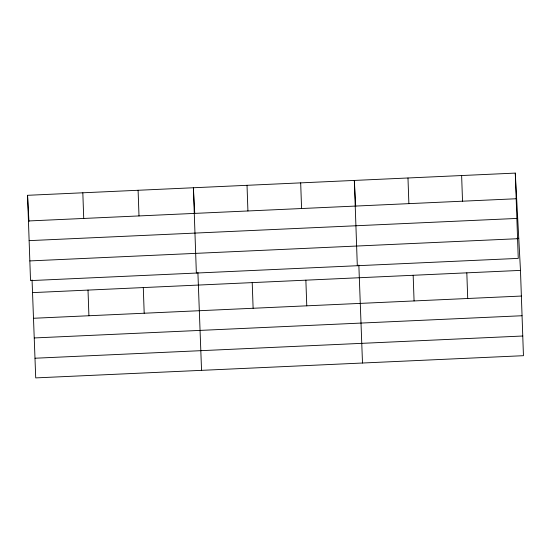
<?xml version="1.0" encoding="UTF-8"?>
<svg xmlns="http://www.w3.org/2000/svg" width="551" height="551" viewBox="0 0 551 551"><rect width="100%" height="100%" fill="white"/><g stroke="black" fill="none" stroke-linecap="round" stroke-linejoin="round"><path stroke-width="0.83" d="M515.281 173.097L518.257 258.391L30.525 280.604L27.55 195.309L515.281 173.097L520.475 270.396L523.45 355.691L35.719 377.903L32.061 279.936M28.445 220.965L516.177 198.753M29.134 240.642L516.866 218.437M517.058 238.363L518.76 238.287M29.844 260.919L517.575 238.714M32.743 292.609L520.475 270.396M33.639 318.264L521.37 296.052M34.327 337.949L522.052 315.737M35.03 358.226L522.761 336.014M355.726 206.618L354.327 180.425L357.31 265.72M358.846 265.052L362.496 363.026M194.73 213.106L193.38 187.753L196.356 273.048M197.892 272.38L201.549 370.355M27.55 195.309L28.948 221.502M466.821 272.841L467.716 298.497M461.628 175.535L462.523 201.198M413.167 275.286L414.07 300.942M407.981 177.98L408.876 203.636M305.867 280.17L306.769 305.826M300.681 182.87L301.576 208.526M252.22 282.615L253.116 308.271M247.027 185.308L247.922 210.971M143.294 287.574L144.19 313.23M138.101 190.274L138.997 215.93M88.015 290.088L88.911 315.751M82.829 192.788L83.724 218.444"/></g></svg>
